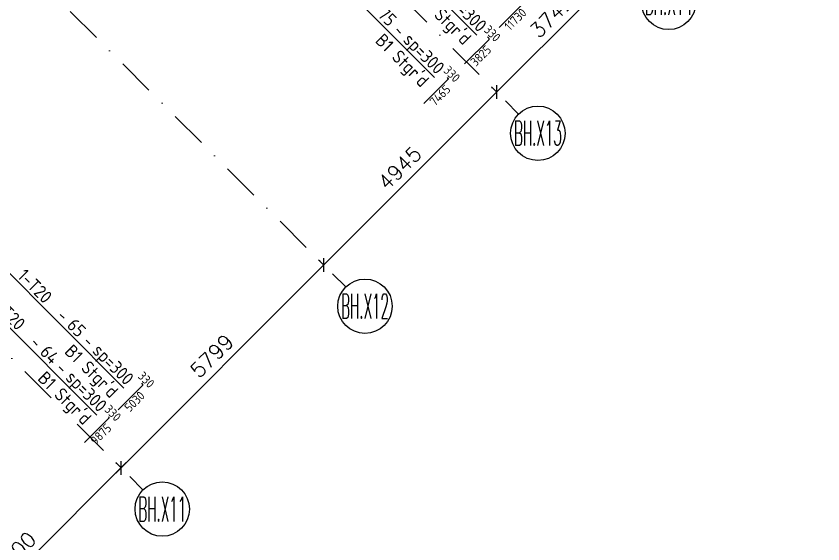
# Model space of a CAD drawing. Extents: x 660761725 to 1323371458, y 2734871439 to 5470067957.
# Drawn here: x 661347656 to 661363971, y 2735045656 to 2735056324 of the extents above; entities that cross this region are included whole.
import ezdxf
from ezdxf.enums import TextEntityAlignment as Align

# ---------------------------------------------------------------- set-up
doc = ezdxf.new("R2010")
doc.units = 0
doc.linetypes.add('AXES', pattern=[1.95, 1.2, -0.25, 0.25, -0.25])
doc.linetypes.add('sbp_axis_short', pattern=[10, 5, -2.5, 0, -2.5])
for name, color, linetype, lineweight in [('A-FLOR-PATT', 7, 'Continuous', 15), ('S-GRID', 7, 'Continuous', 9), ('S-GRID-IDEN', 7, 'Continuous', 13)]:
    doc.layers.add(name, color=color, linetype=linetype, lineweight=lineweight)
for name, color, linetype in [('S-AXIS', 20, 'AXES'), ('S-DIMO', 100, 'Continuous'), ('S-RDIMO', 8, 'Continuous'), ('S-RSYMB', 7, 'Continuous'), ('S-SIMPLETEXT', 7, 'Continuous')]:
    doc.layers.add(name, color=color, linetype=linetype)
doc.styles.add('ARMACAD', font='isocp.shx')
doc.styles.add('ROMANS', font='romans.shx')
doc.styles.add('ROMANT', font='romant')
doc.dimstyles.new('S-DIMO-100', dxfattribs={"dimscale": 100, "dimtxt": 3, "dimasz": 2, "dimexe": 1.5, "dimexo": 1.5, "dimgap": 1.5, "dimtad": 1, "dimdec": 0, "dimzin": 12, "dimdsep": 46, "dimtxsty": 'ROMANS', "dimblk": 'ARCHTICK', "dimcen": 0.09, "dimdle": 1.5, "dimclrd": 8, "dimclre": 8, "dimclrt": 4, "dimadec": 0, "dimazin": 3, "dimtfac": 1, "dimtdec": 0, "dimtix": 1, "dimtmove": 1, "dimatfit": 3, "dimfxl": 1, "dimtolj": 1, "dimtzin": 0, "dimarcsym": 0})

# ---------------------------------------------------------------- blocks, each defined once
blk = doc.blocks.new('_ARCHTICK')
at = {"color": 0, "linetype": 'ByBlock', "const_width": 0.15}
blk.add_lwpolyline([(-0.5, -0.5), (0.5, 0.5)], dxfattribs=at)
blk = doc.blocks.new('*D105')
at = {"layer": 'S-DIMO', "color": 8, "lineweight": -2, "transparency": 16777216}
for p, q in [((662674754, 2734543603), (662670653, 2734539502)), ((662674642, 2734543503), (662674542, 2734543603)), ((662670753, 2734539614), (662670653, 2734539714))]:
    blk.add_line(p, q, dxfattribs=at)
at = {"layer": 'S-DIMO', "color": 8, "lineweight": -2, "transparency": 16777216, "xscale": 200, "yscale": 200, "zscale": 200}
for p, rotation in [((662674648, 2734543497), 45.00132815847456), ((662670759, 2734539608), 225.0013281584746)]:
    blk.add_blockref('_ARCHTICK', p, dxfattribs=dict(at, rotation=rotation))
at = {"layer": 'S-DIMO', "color": 4, "transparency": 16777216, "insert": (662672491, 2734541765), "char_height": 300, "width": 199.54, "attachment_point": 5, "rotation": 45.0013, "style": 'ROMANS'}
blk.add_mtext('\\A1;5500', dxfattribs=at)
blk = doc.blocks.new('*D125')
at = {"layer": 'S-DIMO', "color": 8, "lineweight": -2, "transparency": 16777216}
for p, q in [((662684997, 2734553846), (662682139, 2734550988)), ((662684885, 2734553746), (662684785, 2734553846)), ((662682239, 2734551101), (662682139, 2734551201))]:
    blk.add_line(p, q, dxfattribs=at)
at = {"layer": 'S-DIMO', "color": 8, "lineweight": -2, "transparency": 16777216, "xscale": 200, "yscale": 200, "zscale": 200}
for p, rotation in [((662684891, 2734553740), 44.99999034024764), ((662682245, 2734551095), 224.9999903402476)]:
    blk.add_blockref('_ARCHTICK', p, dxfattribs=dict(at, rotation=rotation))
at = {"layer": 'S-DIMO', "color": 4, "transparency": 16777216, "insert": (662683356, 2734552629), "char_height": 300, "width": 199.54, "attachment_point": 5, "rotation": 45, "style": 'ROMANS'}
blk.add_mtext('\\A1;3742', dxfattribs=at)
blk = doc.blocks.new('*D126')
at = {"layer": 'S-DIMO', "color": 8, "lineweight": -2, "transparency": 16777216}
for p, q in [((662682351, 2734551201), (662678643, 2734547492)), ((662682239, 2734551101), (662682139, 2734551201)), ((662678743, 2734547604), (662678643, 2734547704))]:
    blk.add_line(p, q, dxfattribs=at)
at = {"layer": 'S-DIMO', "color": 8, "lineweight": -2, "transparency": 16777216, "xscale": 200, "yscale": 200, "zscale": 200}
for p, rotation in [((662682245, 2734551095), 44.99999034024764), ((662678749, 2734547598), 224.9999903402476)]:
    blk.add_blockref('_ARCHTICK', p, dxfattribs=dict(at, rotation=rotation))
at = {"layer": 'S-DIMO', "color": 4, "transparency": 16777216, "insert": (662680285, 2734549558), "char_height": 300, "width": 199.54, "attachment_point": 5, "rotation": 45, "style": 'ROMANS'}
blk.add_mtext('\\A1;4945', dxfattribs=at)
blk = doc.blocks.new('*D127')
at = {"layer": 'S-DIMO', "color": 8, "lineweight": -2, "transparency": 16777216}
for p, q in [((662678855, 2734547704), (662674542, 2734543391)), ((662678743, 2734547604), (662678643, 2734547704)), ((662674643, 2734543503), (662674542, 2734543603))]:
    blk.add_line(p, q, dxfattribs=at)
at = {"layer": 'S-DIMO', "color": 8, "lineweight": -2, "transparency": 16777216, "xscale": 200, "yscale": 200, "zscale": 200}
for p, rotation in [((662678749, 2734547598), 44.99999034024764), ((662674648, 2734543497), 224.9999903402476)]:
    blk.add_blockref('_ARCHTICK', p, dxfattribs=dict(at, rotation=rotation))
at = {"layer": 'S-DIMO', "color": 4, "transparency": 16777216, "insert": (662676486, 2734545760), "char_height": 300, "width": 199.54, "attachment_point": 5, "rotation": 45, "style": 'ROMANS'}
blk.add_mtext('\\A1;5799', dxfattribs=at)
blk = doc.blocks.new('*U1142')
at = {"layer": 'S-AXIS', "color": 3, "linetype": 'Continuous'}
blk.add_circle((0, 5.5), 5.5, dxfattribs=at)
at = {"layer": 'S-AXIS', "color": 3, "linetype": 'Continuous', "ltscale": 0.5, "style": 'ROMANT', "width": 0.4, "flags": 8}
blk.add_attdef('A', text='', height=5, dxfattribs=at).set_placement((0, 5.5), align=Align.MIDDLE_CENTER)
blk = doc.blocks.new('I am… Atomic.')
at = {"layer": 'A-FLOR-PATT', "transparency": 33554600}
h = blk.add_hatch(dxfattribs=at)
h.set_pattern_fill('ANSI31', color=8, scale=50, angle=30, style=0)
edge = h.paths.add_edge_path()
edge.add_line((662389968, 2734579123), (662390008, 2734579503))
edge.add_line((662342115, 2734544593), (662390008, 2734579503))
edge.add_line((662363196, 2734559608), (662389968, 2734579123))
edge.add_line((662362418, 2734559041), (662363720, 2734559990))
edge.add_line((662346720, 2734547599), (662362784, 2734559308))
edge.add_line((662345822, 2734546943), (662347578, 2734548224))
edge.add_line((662342293, 2734544371), (662346307, 2734547298))
edge.add_line((662325865, 2734528371), (662342115, 2734544593))
edge.add_line((662340491, 2734542572), (662342150, 2734544229))
edge.add_line((662339422, 2734541505), (662341320, 2734543400))
edge.add_line((662336598, 2734538686), (662340137, 2734542219))
edge.add_line((662332706, 2734534801), (662336244, 2734538332))
edge.add_line((662332253, 2734534348), (662332783, 2734534877))
edge.add_line((662326312, 2734528418), (662332352, 2734534447))
edge.add_line((662325865, 2734528371), (662326312, 2734528418))
h = blk.add_hatch(dxfattribs=at)
h.set_pattern_fill('ANSI31', color=8, scale=50, angle=30, style=0)
edge = h.paths.add_edge_path()
edge.add_line((662389968, 2734579123), (662390008, 2734579503))
edge.add_line((662390179, 2734578973), (662393574, 2734576559))
edge.add_line((662390390, 2734578823), (662389968, 2734579123))
edge.add_line((662401600, 2734571260), (662390008, 2734579503))
edge.add_line((662401045, 2734570742), (662400997, 2734571281))
edge.add_line((662400997, 2734571281), (662391834, 2734577796))
edge.add_line((662401632, 2734570910), (662401600, 2734571260))
edge.add_line((662398386, 2734568087), (662401045, 2734570742))
edge.add_line((662378066, 2734545768), (662383150, 2734551353))
edge.add_line((662383150, 2734551353), (662388235, 2734556938))
edge.add_line((662388235, 2734556938), (662393319, 2734562522))
edge.add_line((662393319, 2734562522), (662398404, 2734568107))
edge.add_line((662377177, 2734544792), (662378390, 2734546124))
edge.add_line((662345220, 2734509691), (662350638, 2734515642))
edge.add_line((662350638, 2734515642), (662356056, 2734521594))
edge.add_line((662356056, 2734521594), (662361474, 2734527545))
edge.add_line((662361474, 2734527545), (662366893, 2734533496))
edge.add_line((662366893, 2734533496), (662372311, 2734539447))
edge.add_line((662372311, 2734539447), (662377729, 2734545399))
edge.add_line((662345268, 2734509156), (662400082, 2734569363))
edge.add_line((662401419, 2734570691), (662400941, 2734570214))
edge.add_line((662400082, 2734569363), (662401632, 2734570910))
h = blk.add_hatch(dxfattribs=at)
h.set_pattern_fill('ANSI31', color=8, scale=50, angle=30, style=0)
edge = h.paths.add_edge_path()
edge.add_line((662345468, 2734510143), (662345661, 2734509589))
edge.add_line((662345220, 2734509691), (662350638, 2734515642))
edge.add_line((662350638, 2734515642), (662356056, 2734521594))
edge.add_line((662356056, 2734521594), (662361474, 2734527545))
edge.add_line((662361474, 2734527545), (662366893, 2734533496))
edge.add_line((662366893, 2734533496), (662372311, 2734539447))
edge.add_line((662372311, 2734539447), (662377729, 2734545399))
edge.add_line((662345268, 2734509156), (662400082, 2734569363))
blk = doc.blocks.new('cadf_10')
at = {"color": 1}
for p, q in [((-4.16, 1.2), (-5.64, 1.2)), ((4.16, 1.2), (5.64, 1.2))]:
    blk.add_line(p, q, dxfattribs=at)
at = {"style": 'ARMACAD'}
for tag, p in [('$COM1', (-10.94, 2.54)), ('$COM2', (-9.76, -5.3))]:
    blk.add_attdef(tag, text='', height=3.5, dxfattribs=at).set_placement(p, align=Align.BOTTOM_RIGHT)
at = {"color": 1, "style": 'ARMACAD'}
blk.add_attdef('$NUM', text='', height=3.5, dxfattribs=at).set_placement((0, 0), align=Align.CENTER)
blk = doc.blocks.new('*U447', base_point=(661349380, 2735048065))
at = {"layer": 'S-RSYMB'}
blk.add_lwpolyline([(661349145, 2735047806), (661349643, 2735048304, 0.414214), (661349643, 2735048313), (661349631, 2735048325)], format="xyb", dxfattribs=at)
at = {"layer": 'S-RSYMB', "style": 'ARMACAD'}
for tag, rotation, p in [('D1', 315, (661349718, 2735048400)), ('D0', 45, (661349475, 2735047974))]:
    blk.add_attdef(tag, text='', height=180, rotation=rotation, dxfattribs=at).set_placement(p, align=Align.MIDDLE_CENTER)
blk = doc.blocks.new('*U448', base_point=(661351303, 2735049988))
at = {"layer": 'S-RSYMB'}
blk.add_lwpolyline([(661351075, 2735049720), (661351571, 2735050216, 0.414214), (661351571, 2735050233), (661351548, 2735050257)], format="xyb", dxfattribs=at)
at = {"layer": 'S-RSYMB', "style": 'ARMACAD'}
for tag, rotation, p in [('D1', 315, (661351641, 2735050326)), ('D0', 45, (661351404, 2735049886))]:
    blk.add_attdef(tag, text='', height=180, rotation=rotation, dxfattribs=at).set_placement(p, align=Align.MIDDLE_CENTER)
blk = doc.blocks.new('*U457', base_point=(661357168, 2735055853))
at = {"layer": 'S-RSYMB'}
blk.add_lwpolyline([(661356945, 2735055579), (661357440, 2735056074, 0.414214), (661357440, 2735056097), (661357409, 2735056128)], format="xyb", dxfattribs=at)
at = {"layer": 'S-RSYMB', "style": 'ARMACAD'}
for tag, rotation, p in [('D1', 315, (661357506, 2735056194)), ('D0', 45, (661357273, 2735055745))]:
    blk.add_attdef(tag, text='', height=180, rotation=rotation, dxfattribs=at).set_placement(p, align=Align.MIDDLE_CENTER)
blk = doc.blocks.new('*U458', base_point=(661356168, 2735054853))
at = {"layer": 'S-RSYMB'}
blk.add_lwpolyline([(661355935, 2735054591), (661356432, 2735055088, 0.414214), (661356432, 2735055100), (661356417, 2735055116)], format="xyb", dxfattribs=at)
at = {"layer": 'S-RSYMB', "style": 'ARMACAD'}
for tag, rotation, p in [('D1', 315, (661356506, 2735055189)), ('D0', 45, (661356265, 2735054758))]:
    blk.add_attdef(tag, text='', height=180, rotation=rotation, dxfattribs=at).set_placement(p, align=Align.MIDDLE_CENTER)
blk = doc.blocks.new('*U459', base_point=(661358331, 2735057016))
at = {"layer": 'S-RSYMB'}
blk.add_lwpolyline([(661358094, 2735056758), (661358592, 2735057257, 0.414214), (661358592, 2735057264), (661358582, 2735057274)], format="xyb", dxfattribs=at)
at = {"layer": 'S-RSYMB', "style": 'ARMACAD'}
for tag, rotation, p in [('D1', 315, (661358669, 2735057350)), ('D0', 45, (661358424, 2735056926))]:
    blk.add_attdef(tag, text='', height=180, rotation=rotation, dxfattribs=at).set_placement(p, align=Align.MIDDLE_CENTER)
blk = doc.blocks.new('I am… All Range.')
at = {"layer": 'S-GRID', "color": 8, "linetype": 'sbp_axis_short', "lineweight": 13, "ltscale": 150}
for p, q in [((662660147.2, 2734573192.6), (662682689.9, 2734550649.9)), ((662656650.6, 2734569695.9), (662679193.2, 2734547153.3)), ((662652549.5, 2734565594.9), (662675093.5, 2734543052))]:
    blk.add_line(p, q, dxfattribs=at)
at = {"layer": 'S-GRID-IDEN', "color": 9}
ref = blk.add_blockref('*U1142', (662685724.2, 2734552357), dxfattribs=dict(at, xscale=100.0000000000075, yscale=100, zscale=100.0000000000028, rotation=359.9999999381469))
ref.add_attrib('A', 'BH.X14', dxfattribs={"layer": 'S-AXIS', "color": 3, "linetype": 'Continuous', "ltscale": 0.5, "height": 500, "rotation": 360, "style": 'ROMANT', "width": 0.4}).set_placement((662685724.2, 2734552907), align=Align.MIDDLE_CENTER)
ref = blk.add_blockref('*U1142', (662683078.8, 2734549711), dxfattribs=dict(at, xscale=100.0000000000075, yscale=100, zscale=100.0000000000028, rotation=359.9999999381469))
ref.add_attrib('A', 'BH.X13', dxfattribs={"layer": 'S-AXIS', "color": 3, "linetype": 'Continuous', "ltscale": 0.5, "height": 500, "rotation": 360, "style": 'ROMANT', "width": 0.4}).set_placement((662683078.8, 2734550261), align=Align.MIDDLE_CENTER)
ref = blk.add_blockref('*U1142', (662679582.1, 2734546214.4), dxfattribs=dict(at, xscale=100.0000000000075, yscale=100, zscale=100.0000000000028, rotation=359.9999999381469))
ref.add_attrib('A', 'BH.X12', dxfattribs={"layer": 'S-AXIS', "color": 3, "linetype": 'Continuous', "ltscale": 0.5, "height": 500, "rotation": 360, "style": 'ROMANT', "width": 0.4}).set_placement((662679582.1, 2734546764.4), align=Align.MIDDLE_CENTER)
ref = blk.add_blockref('*U1142', (662675482.4, 2734542113.1), dxfattribs=dict(at, xscale=100.0000000000075, yscale=100, zscale=100.0000000000028, rotation=359.9999999381469))
ref.add_attrib('A', 'BH.X11', dxfattribs={"layer": 'S-AXIS', "color": 3, "linetype": 'Continuous', "ltscale": 0.5, "height": 500, "rotation": 360, "style": 'ROMANT', "width": 0.4}).set_placement((662675482.4, 2734542663.1), align=Align.MIDDLE_CENTER)
at = {"layer": 'S-DIMO', "color": 3}
for base, p1, p2, angle, picture, middle in [((662682245.3, 2734551094.5), (662684991.4, 2734553639.7), (662682345.3, 2734550994.5), 44.99999, '*D125', (662683356, 2734552629.5)), ((662678748.7, 2734547597.9), (662682345.3, 2734550994.5), (662678848.7, 2734547497.9), 44.99999, '*D126', (662680284.8, 2734549558.3)), ((662674648.1, 2734543497.3), (662678848.7, 2734547497.9), (662674748.8, 2734543396.6), 44.99999, '*D127', (662676486.2, 2734545759.7)), ((662670759.2, 2734539608.2), (662674748, 2734543397.2), (662670859.2, 2734539508.2), 45.00133, '*D105', (662672491.5, 2734541764.9))]:
    dim = blk.add_linear_dim(base=base, p1=p1, p2=p2, angle=angle, dimstyle='S-DIMO-100', dxfattribs=at)
    dim.commit()
    dim.dimension.update_dxf_attribs({"geometry": picture, "text_midpoint": middle})

msp = doc.modelspace()

# ---------------------------------------------------------------- linework, layer by layer
at = {"layer": 'S-RDIMO'}
for p, q in [((661351563.29727542, 2735061351.47223186), (661356973.33524835, 2735055941.43394184)), ((661350603.15956712, 2735060602.89354181), (661356118.97702074, 2735055087.07576513)), ((661344700.70066571, 2735053936.62018681), (661349834.61071956, 2735048802.70983219)), ((661344051.6896894, 2735053499.16821194), (661349291.37922478, 2735048259.47837019))]:
    msp.add_line(p, q, dxfattribs=at)

# ---------------------------------------------------------------- block references
at = {"layer": 'S-AXIS'}
for name, p in [('I am… All Range.', (-1324871.7642616, 503695.42974043)), ('I am… Atomic.', (-1037661.14473069, 503695.42974043))]:
    msp.add_blockref(name, p, dxfattribs=at)
at = {"layer": 'S-RSYMB'}
for name, p, values in [('*U459', (661357660.54145467, 2735056349.4617548, -0.00000001), {'D0': '11730', 'D1': '330'}), ('*U457', (661356948.86404014, 2735055631.5889411, -0.00000001), {'D0': '3825', 'D1': '330'}), ('*U458', (661356131.25214124, 2735054818.47373199, -0.00000001), {'D0': '7465', 'D1': '330'}), ('*U448', (661349950.19385386, 2735048635.14095306, -0.00000001), {'D0': '5030', 'D1': '330'}), ('*U447', (661349275.61429596, 2735047963.97690916, -0.00000001), {'D0': '9875', 'D1': '330'})]:
    msp.add_blockref(name, p, dxfattribs=at).add_auto_attribs(values)
at = {"layer": 'S-SIMPLETEXT'}
ref = msp.add_blockref('cadf_10', (661355923.74601126, 2735057070.57275581), dxfattribs=dict(at, xscale=74.99999998083516, yscale=75, zscale=75, rotation=314.9999983257133))
ref.add_attrib('$NUM', '74', dxfattribs={"color": 1, "height": 262.5, "rotation": 315, "style": 'ARMACAD', "flags": 2}).set_placement((661355923.74601126, 2735057070.57275581), align=Align.CENTER)
ref.add_attrib('$COM1', '1-T20         sp=300', dxfattribs={"height": 262.5, "rotation": 315, "style": 'ARMACAD', "flags": 2}).set_placement((661357013.11000597, 2735055981.2086978), align=Align.RIGHT)
ref = msp.add_blockref('cadf_10', (661355069.38778365, 2735056216.21457911), dxfattribs=dict(at, xscale=74.99999998083517, yscale=75, zscale=75, rotation=314.9999983257132))
ref.add_attrib('$NUM', '75', dxfattribs={"color": 1, "height": 262.5, "rotation": 315, "style": 'ARMACAD', "flags": 2}).set_placement((661355069.38778365, 2735056216.21457911), align=Align.CENTER)
ref.add_attrib('$COM1', '1-T20         sp=300', dxfattribs={"height": 262.5, "rotation": 315, "style": 'ARMACAD', "flags": 2}).set_placement((661356158.75177836, 2735055126.85052013), align=Align.RIGHT)
ref = msp.add_blockref('cadf_10', (661348785.02148271, 2735049931.84864616), dxfattribs=dict(at, xscale=74.99999998083516, yscale=75, zscale=75, rotation=314.9999983257133))
ref.add_attrib('$NUM', '65', dxfattribs={"color": 1, "height": 262.5, "rotation": 315, "style": 'ARMACAD', "flags": 2}).set_placement((661348785.02148271, 2735049931.84864616), align=Align.CENTER)
ref.add_attrib('$COM1', '1-T20         sp=300', dxfattribs={"height": 262.5, "rotation": 315, "style": 'ARMACAD', "flags": 2}).set_placement((661349874.38547742, 2735048842.48458719), align=Align.RIGHT)
ref = msp.add_blockref('cadf_10', (661348241.78998756, 2735049388.61718416), dxfattribs=dict(at, xscale=74.99999998083516, yscale=75, zscale=75, rotation=314.9999983257133))
ref.add_attrib('$NUM', '64', dxfattribs={"color": 1, "height": 262.5, "rotation": 315, "style": 'ARMACAD', "flags": 2}).set_placement((661348241.78998756, 2735049388.61718416), align=Align.CENTER)
ref.add_attrib('$COM1', '1-T20         sp=300', dxfattribs={"height": 262.5, "rotation": 315, "style": 'ARMACAD', "flags": 2}).set_placement((661349331.1539824, 2735048299.25312519), align=Align.RIGHT)

# ---------------------------------------------------------------- texts
at = {"layer": 'S-SIMPLETEXT', "style": 'ARMACAD'}
for p in [(661356700.25811219, 2735055721.4831109), (661355845.8998841, 2735054867.1249342), (661349561.53358352, 2735048582.75900316), (661349018.30208874, 2735048039.52753878)]:
    msp.add_text("B1 Stgr'd", height=262.5, rotation=315, dxfattribs=at).set_placement(p, align=Align.RIGHT)

doc.saveas('drawing.dxf')
